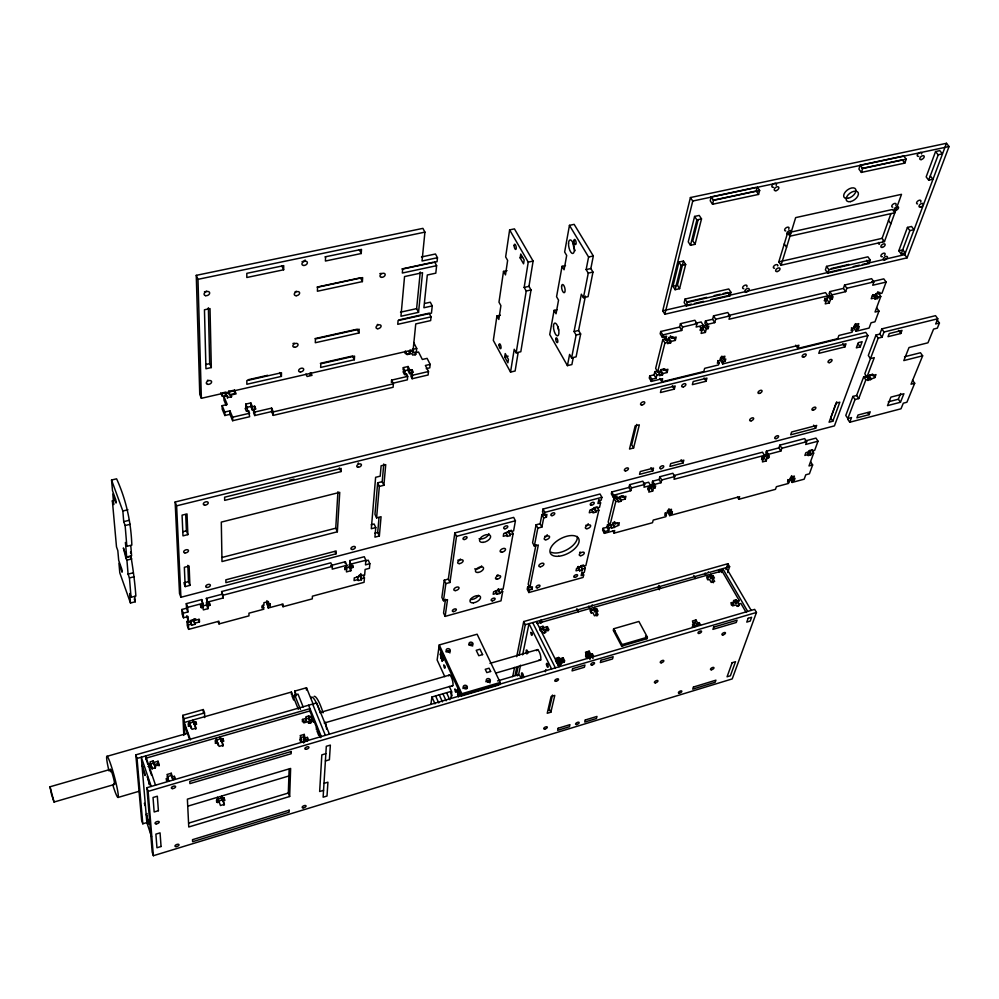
<?xml version="1.0" encoding="UTF-8"?>
<svg xmlns="http://www.w3.org/2000/svg" width="999" height="999" viewBox="0 0 999 999"><rect width="100%" height="100%" fill="white"/><g stroke="black" fill="none" stroke-linecap="round" stroke-linejoin="round"><path stroke-width="1.5" d="M247.365 411.401L247.365 407.904L245.729 404.108L250.811 402.934L252.447 406.718L252.435 410.214L254.633 409.702L254.645 406.218L252.447 406.718M248.564 413.024L248.564 410.689L246.353 411.213L245.155 408.416L247.365 407.904M248.564 410.689L249.65 416.72L232.655 420.704L229.97 414.323L229.932 410.839L224.812 412.025L224.862 415.522L229.97 414.323M252.435 410.214L250.799 406.431L250.811 402.934M254.645 406.218L255.844 409.003L253.646 409.515L253.634 412.999L254.733 415.534L271.591 411.588L271.641 408.104L254.745 412.05L254.733 415.534M262.887 604.994L263.836 609.203L248.963 613.186L248.951 615.871L219.018 623.913L218.082 621.478M268.294 608.004L266.858 602.609L268.294 608.004L283.079 604.045L283.004 606.718L312.287 598.863L312.412 596.178L364.061 582.317L364.435 577.822L363.386 575.486M268.319 606.206L270.242 605.694L270.279 603.721L268.344 604.233L268.394 601.523L263.923 602.722L263.886 605.431L261.95 605.943L261.925 607.916L263.861 607.404M409.94 370.142L412.025 369.667L411.675 373.139L409.602 373.614L409.94 370.142L408.116 366.508L403.321 367.62L405.132 371.266L403.047 371.74L404.383 374.425L406.481 373.938L407.692 376.373L391.596 380.119L393.406 383.803L393.094 387.275L273.251 415.384L273.314 411.9L271.641 408.104M281.406 376.386L281.481 372.739L246.84 380.619L246.84 384.265L281.406 376.386L279.695 372.565M283.641 269.78L283.728 265.634L246.815 273.339L246.815 277.497L283.641 269.78L281.805 265.884M291.346 694.293L291.421 692.045L193.107 719.979L194.018 724.487L195.792 723.975L195.704 721.74L193.931 722.252L194.018 724.487M289.66 796.49L290.634 768.443L187.387 799.163L188.761 826.997L289.66 796.49L288.324 793.044L289.123 769.392M313.474 704.869L306.506 687.762L294.705 691.121L295.779 696.228M310.19 375.187L310.277 372.852M301.561 739.085L301.461 741.32L300.075 737.836L304.146 736.65L304.245 734.402L300.162 735.589L301.561 739.085L299.787 739.597L300.799 742.157L302.572 741.645M306.531 718.269L302.472 719.442L302.385 721.703L306.418 720.529L305.931 716.783L308.891 715.921L309.278 723.189M325.587 256.905L325.412 261.026L361.226 253.521L361.501 249.4L325.012 256.868M306.406 690.009L306.506 687.762M305.632 737.886L307.405 737.374L307.292 739.61L305.532 740.134L304.245 734.402M221.104 741.37L221.054 739.11L222.852 738.598L222.902 740.846L221.104 741.37L220.192 736.775L309.865 710.926L312.188 716.633L312.063 718.893L309.378 719.667L308.891 715.921M309.84 711.55L309.977 708.641L137.025 758.441L142.795 823.8L147.265 822.452M310.764 723.101L310.876 720.841L313.574 720.067L320.691 737.624M313.461 722.327L313.574 720.067M316.346 729.47L316.471 727.222M318.818 732.991L318.681 735.239L316.933 730.918M202.335 604.682L203.359 609.889L207.954 608.666L207.879 605.918L209.865 605.394L209.815 603.371L207.817 603.896L207.767 602.047L223.102 598.001L221.616 591.545L330.819 562.812L332.38 566.371L332.217 569.155L346.89 565.272L345.329 561.725L330.669 565.596M337.35 531.793L339.747 492.357L221.303 522.102L221.99 561.55L337.35 531.793L335.751 528.196L337.924 491.758M336.001 553.821L336.176 550.986L225.861 579.82L225.899 582.654L336.001 553.821L334.952 551.436M341.021 471.578L341.208 468.419L224.613 497.202L224.663 500.374L341.021 471.578L339.348 467.919M354.333 359.752L354.57 356.106L320.816 363.786L320.654 367.432L354.333 359.752L352.535 356.006L320.354 363.324M358.953 332.979L359.203 329.233L315.459 338.973L315.309 342.732L358.953 332.979L357.118 329.22L315.022 338.599M362.387 281.593L362.649 277.61L317.57 287.237L317.407 291.233L362.387 281.593L360.477 277.797L317.07 287.075M345.204 563.573L345.329 561.725M345.592 566.783L346.628 569.143L346.441 571.903L350.811 570.741L351.011 567.994L349.438 564.447L365.871 560.264L364.285 556.73L349.712 560.576L351.149 565.958L353.047 565.459L352.897 567.482L351.011 567.994M346.89 565.272L346.765 567.12L344.867 567.632L344.73 569.655L346.628 569.143M350.811 570.741L349.25 567.207L349.438 564.447M351.149 565.958L349.712 560.576M357.342 577.097L358.291 580.606L361.463 579.77L359.99 575.074L361.463 579.77M365.359 560.963L368.256 560.202L369.842 563.723L369.443 568.294L365.11 569.455L364.647 575.112L358.691 575.549L358.604 576.723L354.27 577.884L354.058 580.594L358.391 579.445M365.871 560.264L365.484 564.872L369.842 563.723M383.766 463.961L382.205 481.68L377.647 482.829L374.962 514.298L376.598 517.857L381.069 516.708L379.345 536.001L374.925 537.15L375.761 527.572L374.126 524.013L371.166 524.775M376.598 517.857L379.333 486.426L377.647 482.829M379.345 536.001L377.709 532.455L379.021 517.607M391.383 382.442L391.596 380.119M379.333 486.426L383.891 485.277L385.739 464.622L381.118 465.771L380.219 476.161L375.624 477.31L371.316 528.721L375.761 527.572M403.097 369.942L403.321 367.62M405.082 353.384L405.307 351.049L407.117 354.633L411.875 353.546L412.674 355.095L416.158 354.295L415.372 352.747L418.544 352.023L422.34 359.465L427.097 358.366L430.169 364.373L429.782 367.844L426.211 368.668M404.807 374.737L405.132 371.266M406.243 376.248L406.481 373.938M409.602 373.614L407.779 369.992L408.116 366.508M406.156 354.27L409.727 353.446L410.065 349.962M407.692 376.373L407.355 379.845L392.744 383.254M413.698 342.52L416.72 348.451L416.358 351.923L413.199 352.647L412.649 348.788M418.544 312.337L422.54 272.69L404.545 276.561L400.949 316.246L418.544 312.337L416.62 308.629L420.267 272.003M398.888 319.917L429.12 313.174L431.056 316.87L430.644 320.592L415.746 323.926L413.149 349.862L201.373 398.301L199.763 394.405L196.266 275.349L422.902 228.371L424.925 232.13L422.04 261.001L437.475 257.717L435.477 253.996L421.453 256.968M413.199 352.647L413.549 349.163L416.72 348.451M412.025 369.667L413.361 372.327L411.288 372.814L410.939 376.286L412.15 378.721L428.109 374.987L428.484 371.516L425.399 365.472L430.169 364.373M412.15 378.721L412.512 375.249L411.288 372.814M415.134 355.07L415.372 352.747M424.75 303.446L430.307 302.222L432.242 305.906L431.456 313.124L398.089 320.567L397.752 324.313L431.056 316.87M434.615 261.95L436.613 265.672L435.801 273.164L427.31 275L423.901 307.754L432.242 305.906M437.475 257.717L437.05 261.701L402.684 269.043L402.335 273.027L436.613 265.672M511.063 530.506L510.864 531.605L513.611 530.881L515.422 520.779L513.686 517.395L454.832 532.904L448.339 579.095L444.243 580.207L441.87 597.377L443.469 600.749L447.515 599.637L445.142 616.383L500.998 600.836L502.647 591.67L501.56 589.46M110.427 769.355L49.987 786.787L51.586 794.555L54.058 802.035L114.498 784.427M443.469 600.749L445.854 583.603L444.243 580.207M445.492 599.313L443.568 613.024L445.142 616.383M430.894 704.395L431.93 697.002L450.224 691.658L452.147 695.841M499.775 684.74L500.199 682.467L477.122 634.215L439.26 644.942L437.137 659.989L444.805 676.66M445.854 583.603L449.962 582.492L456.518 536.351L454.832 532.904M442.932 655.881L443.356 658.816L443.106 660.489L442.457 659.09L442.132 661.375L440.322 654.445L440.559 652.759L441.208 654.17L441.421 652.634M500.374 315.222L496.928 315.996L493.331 340.422L510.539 372.09L515.122 371.004L518.106 352.747M507.042 270.642L503.508 271.403L498.976 302.185L500.899 305.657L498.838 319.468L496.928 315.996M510.539 372.09L514.223 349.263L516.171 352.822L520.816 351.735L531.018 289.947L528.971 286.351L533.104 261.089L514.448 228.883L509.627 229.895L505.644 256.918L507.629 260.414L505.482 274.9L503.508 271.403M448.813 651.997L449.038 650.474L446.503 651.186M450.874 698.039L451.823 691.957L449.275 686.388M504.695 356.968L505.232 353.559L508.429 359.428L507.879 362.824L504.695 356.968L508.129 356.168M520.142 257.867L520.741 254.033L524.163 259.99L523.563 263.823L520.142 257.867L522.552 257.342M458.529 696.952L457.205 691.033L457.467 689.385L458.129 690.821L458.379 689.31M54.058 802.035L49.987 786.787M516.171 352.822L526.211 291.021L524.163 287.425L528.234 262.138L509.627 229.895M459.915 692.644L460.339 695.591M484.515 689.21L461.463 695.978L461.825 693.718L439.26 644.942M471.503 645.541L471.753 644.005L469.23 644.717M465.821 688.573L466.071 687.062L463.511 687.811M499.825 593.481L498.376 589.085L499.825 593.481L496.928 594.293L496.028 590.983M506.206 532.979L507.142 536.413L510.152 535.614L508.641 531.056L510.152 535.614M511.95 531.456L513.099 533.703L503.121 589.06L497.752 589.585L497.564 590.684L493.606 591.77L493.169 594.293L497.115 593.194M557.08 309.69L554.095 310.377L549.737 334.515L567.42 365.634L571.878 364.573L573.264 357.567M565.496 265.572L562.062 266.321L556.568 296.715L558.541 300.137L556.056 313.773L554.095 310.377M585.402 296.116L578.608 330.482L580.644 333.978L576.098 356.843L571.603 357.904L576.098 335.04L574.063 331.531L581.343 294.181L583.428 297.702L588.074 296.653L592.969 272.078L590.846 268.544L593.319 255.981L574.15 224.363L569.455 225.349L564.647 252.023L566.683 255.457L564.085 269.755L562.062 266.321M488.736 681.867L489.011 680.356L486.476 681.106M534.315 546.066L537.824 528.134L541.883 527.06L543.706 517.919L546.416 517.207L544.655 513.861L541.933 514.572L540.134 523.713L536.088 524.787L532.592 542.732L534.315 546.066L538.324 544.979L529.857 587.537L532.455 586.825L531.955 589.323L529.358 590.034L528.871 592.532L583.079 577.447L583.666 574.962L581.955 571.728M567.42 365.634L569.605 354.42L571.603 357.904M583.428 297.702L588.261 273.127L586.138 269.58L588.586 257.018L569.455 225.349M530.294 586.038L527.697 586.763L527.21 589.26L528.871 592.532M536.001 544.705L528.196 584.253L529.857 587.537M598.763 499.537L600.586 502.847L597.914 503.546L598.563 500.786L601.223 500.087L601.873 497.315L600.049 494.006L543.031 509.04L542.482 511.813L544.255 515.159L546.965 514.448L546.416 517.207M544.255 515.159L544.805 512.387L543.031 509.04M512.737 676.598L514.56 667.419M516.695 656.718L523.701 621.553L727.871 563.723L729.62 566.695L727.659 572.564M515.159 675.112L516.683 667.469M519.143 655.257L525.274 624.712L523.701 621.553M518.131 666.42L516.683 673.651L517.682 675.711M518.481 675.299L520.529 665.197M522.627 654.869L528.983 623.663L551.61 668.955M542.494 628.596L542.994 626.298L540.297 627.06L540.496 630.731L539.81 629.37L542.494 628.596L543.194 629.969L546.865 628.908L547.365 626.61L543.681 627.659L543.194 629.969M544.78 633.116L545.279 630.819L548.963 629.77L547.365 626.61M545.329 671.79L545.829 669.542M556.168 661.925L556.693 659.652L555.993 658.254L558.716 657.467L559.415 658.865L558.891 661.138L562.599 660.052L563.124 657.779L559.415 658.865M579.607 570.841L578.146 566.508L579.607 570.841L582.417 570.067L580.956 565.734L583.516 565.034L585.227 568.269L584.253 572.452L581.705 573.164L581.118 575.661L583.666 574.962M558.716 657.467L558.191 659.74L555.469 660.526M592.07 509.527L593.006 512.912L595.916 512.125L596.191 510.951L594.393 507.654L597.04 506.955L598.851 510.239L585.839 565.659L580.706 566.133L580.444 567.232L576.598 568.294L576.023 570.816L579.857 569.755M582.417 570.067L580.956 565.734M595.916 512.125L594.118 508.841L594.393 507.654M548.988 710.227L552.509 695.079M560.514 664.372L561.051 662.1L564.76 661.013L563.124 657.779M550.861 712.2L554.795 695.404L551.111 696.503L547.227 713.286L550.861 712.2L549.275 708.99M600.586 502.847L599.512 507.417L594.18 507.804L593.906 508.991L589.922 510.052L589.285 512.787L593.281 511.725M610.139 523.926L607.542 524.625L606.905 527.272L603.009 528.321L602.584 530.082L604.37 533.341L614.722 530.531L614.073 533.154L652.497 522.727L653.209 520.104L665.921 516.658L666.408 514.897L665.184 512.762M643.406 483.616L648.651 482.242L650.524 485.489L643.955 487.225L644.68 484.453L642.819 481.193L629.645 484.665L628.945 487.437L611.75 491.97L611.301 493.818L613.136 497.102L617.12 496.053L616.445 498.813L614.61 495.529M604.37 533.341L604.795 531.58L603.009 528.321M613.136 497.102L613.586 495.254L611.75 491.97M622.102 496.116L619.48 496.815L621.303 500.087L621.016 501.273L618.119 502.047L618.406 500.861L616.583 497.577L613.935 498.276L608.191 521.977L609.977 525.224L612.587 524.525L612.862 523.376L615.721 522.602L615.434 523.751L619.33 522.702L618.668 525.362L611.65 528.334L610.739 525.012M604.795 531.58L608.691 530.531L609.328 527.884L607.542 524.625M609.977 525.224L615.771 501.56L613.935 498.276M662.712 310.814L690.421 197.552L946.478 143.294L949.05 146.528L907.104 257.829L664.847 314.248L662.712 310.814L691.458 304.146M636.663 424.413L631.68 444.68L633.591 448.002L629.507 449.051L635.177 425.899L639.323 424.85L633.591 448.002M619.08 498.114L619.38 496.915L622.29 496.141L621.99 497.34L625.948 496.291L625.262 499.038L621.303 500.087M615.571 522.465L612.986 523.164L612.712 524.313L614.497 527.559M621.016 501.273L619.18 498.002L619.48 496.815M591.083 612.699L591.645 610.401L590.559 608.329L537.112 623.526M662.837 373.551L667.095 372.515L665.047 369.143L660.801 370.179L662.837 373.551L662.487 374.95L659.365 375.711L659.715 374.313L657.679 370.929L654.845 371.628L654.033 374.85L649.775 375.886L649.25 378.022L651.273 381.406L662.612 378.633L661.8 381.83L703.783 371.528L704.67 368.331L718.543 364.935L719.155 362.799L717.769 360.589M695.416 323.326L701.161 321.965L703.296 325.337L696.116 327.035L697.027 323.651L694.879 320.267L680.444 323.664L679.57 327.06L660.726 331.506L660.164 333.766L662.262 337.175L666.62 336.151L665.771 339.523L668.668 338.836L669.043 337.375L672.227 336.613L671.852 338.074L676.198 337.038L675.336 340.397L671.003 341.433L670.629 342.882L667.457 343.644L667.819 342.195L665.734 338.786L662.837 339.473L655.644 368.394L657.692 371.778L660.539 371.079L660.888 369.68L664.023 368.918L663.661 370.317L667.919 369.28L667.095 372.515M664.847 314.248L692.744 201.036L690.421 197.552M672.951 286.263L678.92 262.075L683.453 261.064L685.664 264.51L679.595 288.674L675.124 289.698L672.951 286.263L677.409 285.239L683.453 261.064M707.467 579.52L708.216 577.21L707.055 575.212L594.168 607.305L593.593 609.615L594.68 611.675L596.241 611.238L596.815 608.928L595.254 609.378L594.68 611.675M651.273 381.406L651.81 379.27L649.775 375.886M662.262 337.175L662.824 334.927L660.726 331.506M675.124 289.698L681.131 265.534L678.92 262.075M694.592 216.433L688.249 241.858L690.496 245.304L695.067 244.305L701.51 218.893L699.213 215.434L694.592 216.433L696.877 219.905L690.496 245.304M596.815 608.928L598.014 611.201L596.453 611.65L595.879 613.948L596.965 616.021M657.679 370.929L657.33 372.327L660.439 371.578L660.801 370.179M651.81 379.27L656.068 378.221L656.88 375.012L654.845 371.628M657.692 371.778L664.934 342.882L662.837 339.473M586.563 657.729L587.125 655.456L585.476 652.235L589.148 651.161L590.809 654.37L590.234 656.643L591.82 656.181L592.395 653.908L590.809 654.37M590.234 656.643L588.573 653.433L589.148 651.161M698.076 219.917L692.806 240.846L695.067 244.305M670.629 342.882L668.543 339.485L668.905 338.037L673.226 337.013L675.336 340.397M613.586 495.254L630.794 490.709L631.493 487.937L629.645 484.665M685.064 299.051L684.165 302.56L686.325 305.969L729.969 295.829L730.956 292.345L728.746 288.973L685.064 299.051L687.225 302.472L686.325 305.969M755.793 187.4L711.226 196.878L710.227 200.799L712.549 204.258L758.553 194.418L759.665 190.497L757.279 187.088L756.181 190.996L758.553 194.418M712.549 204.258L713.561 200.337L711.226 196.878M662.824 334.927L681.693 330.457L682.567 327.06L680.444 323.664M652.784 470.891L653.533 468.069L640.247 471.54L639.522 474.363L652.784 470.891L650.898 467.632M674.35 389.111L675.187 385.976L661.251 389.41L660.439 392.545L674.35 389.111L672.339 385.776M648.251 487.187L649.5 489.36L648.763 492.107L652.684 491.071L653.408 488.324L651.548 485.077L653.246 484.627L655.107 487.874L653.408 488.324M650.524 485.489L650.037 487.337L648.326 487.787L647.802 489.81L649.5 489.36M652.684 491.071L650.824 487.824L651.548 485.077M673.613 475.661L762.499 452.21L764.472 455.357L674 479.283L674.775 476.511L672.876 473.276L659.852 476.71L659.103 479.483L652.572 481.206L652.085 483.054L653.958 486.301L655.656 485.851L655.107 487.874M613.648 628.771L613.249 630.294L621.628 646.141L646.965 638.711L647.402 637.187L638.898 621.465L613.648 628.771L622.052 644.617L621.628 646.141M653.958 486.301L654.445 484.453L652.572 481.206M699.887 326.698L702.022 330.07L701.111 333.429L705.394 332.405L706.305 329.046L704.17 325.674L706.031 325.237L708.166 328.609L706.305 329.046M703.296 325.337L702.684 327.597L700.823 328.034L700.162 330.507L702.022 330.07M654.445 484.453L660.976 482.729L661.738 479.957L659.852 476.71M705.394 332.405L703.259 329.046L704.17 325.674M728.346 315.547L825.549 292.62L827.809 295.866L728.995 319.255L729.969 315.871L727.796 312.525L713.536 315.871L712.599 319.268L705.456 320.954L704.844 323.201L706.98 326.573L708.84 326.136L708.166 328.609M706.98 326.573L707.604 324.325L705.456 320.954M707.604 324.325L714.747 322.627L715.696 319.243L713.536 315.871M669.717 515.621L670.217 513.873L671.852 513.424L670.017 510.227L668.368 510.676L667.881 512.437L669.717 515.621L739.66 496.665L738.81 499.288L775.474 489.335L776.385 486.713L788.511 483.429L789.123 481.668L787.836 479.62M683.041 462.974L683.84 460.152L670.704 463.586L669.929 466.408L683.041 462.974L681.118 459.74M706.081 381.256L706.967 378.122L693.194 381.518L692.332 384.665L706.081 381.256L704.033 377.959M671.852 513.424L672.414 511.488L670.766 511.925L671.515 509.278L667.694 510.314L666.957 512.962L665.297 513.411L664.76 515.347L666.408 514.897M761.875 457.13L763.186 459.228L762.424 461.925L766.171 460.939L767.082 458.191L765.122 455.044L766.745 454.62M723.014 358.029L721.216 358.466L720.604 360.602L722.702 363.923L798.938 345.242L797.889 348.426L837.761 338.636L838.885 335.464L852.06 332.242L852.821 330.12L851.348 327.984M722.702 363.923L723.313 361.788L721.216 358.466M658.915 585.389L658.241 587.699L659.365 589.722M723.313 361.788L725.112 361.351L725.798 358.991L723.988 359.428L724.924 356.206L720.754 357.23L719.829 360.452L718.031 360.889L717.357 363.236L719.155 362.799M824.712 298.401L826.223 300.574L825.236 303.871L829.32 302.897L830.469 299.563L828.208 296.316L829.969 295.891L832.229 299.138L830.469 299.563M781.081 265.222L795.654 217.62L901.51 194.33L884.465 241.583L781.081 265.222L778.795 261.888L787.637 232.842L789.959 236.189L894.867 212.75L892.432 209.503L789.148 232.505M693.294 626.423L694.03 624.138L692.419 620.991L695.953 619.954L697.702 623.064L696.965 625.349L698.488 624.899L699.238 622.627L697.702 623.064M731.193 604.795L733.503 604.12L734.302 601.835L733.528 600.511L736.063 599.775L735.276 602.06L736.038 603.384L738.348 602.709L739.148 600.424L721.99 570.966L710.514 574.225L709.765 576.535L710.913 578.533L712.412 578.109L713.161 575.799L711.663 576.223L710.913 578.533M696.965 625.349L695.217 622.24L695.953 619.954M713.161 575.799L714.435 577.996L712.936 578.421L712.187 580.731L713.336 582.742M718.83 572.302L719.742 569.53L720.903 571.515M721.478 572.514L722.752 568.656L747.702 611.425M826.548 266.383L825.386 269.855L827.684 273.139L869.043 263.524L870.279 260.065L867.931 256.83L826.548 266.383L828.845 269.668L827.684 273.139M860.189 165.197L858.903 169.081L861.375 172.402L904.832 163.099L906.205 159.228L903.683 155.956L860.189 165.197L862.674 168.519L861.375 172.402M725.923 569.605L727.871 563.723M764.472 455.357L761.563 459.652L763.186 459.228M766.171 460.939L764.198 457.792L765.122 455.044M805.057 440.996L815.996 438.111L818.006 441.208L805.694 444.468L806.68 441.695L804.67 438.586L779.832 445.129L778.895 447.889L766.408 451.186L765.796 453.022L768.706 457.754L767.082 458.191M766.408 451.186L768.381 454.333L767.756 456.168L769.392 455.744L768.706 457.754M827.809 295.866L827.047 298.114L825.274 298.539L824.437 300.986L826.223 300.574M829.32 302.897L827.072 299.65L828.208 296.316M871.89 281.681L883.79 278.871L886.113 282.068L872.701 285.252L873.925 281.88L871.615 278.671L844.567 285.04L843.406 288.399L829.794 291.621L829.045 293.856L831.305 297.103L833.079 296.678L832.229 299.138M831.305 297.103L832.067 294.867L829.794 291.621M768.381 454.333L780.881 451.024L781.83 448.264L779.832 445.129M736.038 603.384L736.837 601.098L736.063 599.775M832.067 294.867L845.678 291.646L846.852 288.274L844.567 285.04M737.811 606.443L738.611 604.158L740.921 603.483L746.141 612.424M792.382 477.185L790.808 477.609L790.197 479.37L792.132 482.442L804.183 479.183L805.781 474.787L809.402 473.813L812.637 464.947L810.664 461.875M792.132 482.442L792.756 480.694L790.808 477.609M792.756 480.694L794.33 480.269L795.017 478.334L793.443 478.758L794.392 476.111L790.758 477.097L789.809 479.732L788.236 480.169L787.549 482.092L789.123 481.668M884.465 241.583L882.092 238.349L890.946 213.624M815.646 428.259L816.67 425.449L791.645 431.98L790.671 434.802L815.646 428.259L813.611 425.149M844.904 346.915L846.028 343.793L819.854 350.249L818.78 353.371L844.904 346.915L842.731 343.743M818.006 441.208L814.684 450.349L812.237 450.999L812.662 449.825L809.252 450.636L808.828 451.81L810.813 454.907L808.129 455.619L808.553 454.445L807.229 452.385M856.006 331.268L856.767 329.146L858.478 328.733L856.255 325.549L854.545 325.961L853.783 328.084L856.006 331.268L869.093 328.072L871.053 322.764L874.974 321.803L878.97 311.089L876.71 307.904M809.964 450.537L809.54 451.723L805.868 452.697L804.882 455.419L808.553 454.445M810.813 454.907L811.25 453.721L809.252 450.636M858.478 328.733L859.327 326.398L857.617 326.81L858.778 323.614L854.819 324.575L853.67 327.772L851.96 328.196L851.111 330.532L852.821 330.12M811.688 449.987L813.686 453.071L809.015 465.921L812.637 464.947M756.455 612.462L732.217 678.908L153.371 855.706L152.198 852.159L146.903 787.712L754.657 609.378L756.455 612.462L148.139 791.37L153.371 855.706M875.311 295.342L872.402 296.041L872.914 294.618L875.199 297.814L874.674 299.238L877.597 298.539L875.311 295.342L875.836 293.918L878.496 293.281L880.781 296.478L875.024 312.038L878.97 311.089M836.737 401.798L830.743 418.119L832.804 421.228L829.083 422.202L836.076 403.159L839.822 402.185L832.804 421.228M877.597 298.539L878.121 297.115L875.836 293.918M886.113 282.068L882.005 293.169L879.345 293.806L879.869 292.37L876.935 293.069L876.41 294.505L872.414 295.467L871.203 298.763L875.199 297.814M860.226 346.878L862.137 341.708L858.253 342.669L856.355 347.839L860.226 346.878L858.041 343.731M898.8 250.761L907.454 227.41L911.55 226.473L913.96 229.695L909.864 230.619L901.16 253.971L898.8 250.761L902.846 249.825L905.219 253.022L901.16 253.971M935.564 151.548L938.123 154.795L942.382 153.883L939.809 150.637L935.564 151.548L926.16 176.91L928.67 180.157L932.879 179.233L930.356 175.999M867.931 335.552L834.427 425.886L180.919 597.277L179.52 593.556L175.137 501.998L865.733 332.392L867.931 335.552L176.611 505.831L180.919 597.277M928.67 180.157L938.236 154.87M862.387 264.46L904.732 254.633L946.478 143.294M865.733 377.385L866.208 376.111L863.71 376.748L856.63 395.479L852.921 396.428L845.778 415.447L847.839 418.531L851.523 417.57L849.749 422.24L847.689 419.168M875.986 335.027L868.293 355.507L870.466 358.629L864.822 373.788L868.356 379.22L867.869 380.494L874.849 377.56L875.986 374.6L872.227 375.562L872.726 374.275L869.967 374.975L869.48 376.261L866.97 376.898L874.275 357.667L870.466 358.629L878.196 338.162L882.042 337.212L884.015 332.018L937.799 318.768L935.526 315.672L881.792 328.883L879.832 334.078L875.986 335.027L878.196 338.162M847.839 418.531L855.019 399.538L852.921 396.428M855.019 399.538L858.74 398.576L865.846 379.857L868.356 379.22M869.13 414.647L870.229 411.825L858.016 415.022L856.93 417.832L869.13 414.647L867.744 412.599M900.786 333.504L901.997 330.407L889.235 333.554L888.049 336.663L900.786 333.504L898.563 330.394M888.273 401.835L898.338 399.213L900.636 393.531M900.449 402.26L903.908 393.743L890.908 397.115L887.512 405.631L900.449 402.26L898.338 399.213M904.532 356.768L920.454 352.747L922.651 355.819L911.051 384.203L914.697 383.266L912.549 380.219M937.799 318.768L935.676 323.951L939.435 323.014L937.174 319.93M914.697 383.266L906.905 402.247L903.296 403.184L900.998 408.791L849.749 422.24M939.435 323.014L937.324 328.159L933.578 329.096L927.971 342.794L909.015 347.54L903.82 360.577L922.651 355.819M293.481 697.602L294.705 695.067L298.002 694.13L303.172 706.93M788.735 229.221L789.06 227.71A2.572 1.474 -35.5 0 0 785.489 228.309A2.572 1.474 -35.5 0 0 785.776 230.969M189.011 823.001L288.324 793.044M323.988 783.378L327.922 782.192L327.01 796.016L323.127 797.202L326.311 746.29L330.357 745.104L329.395 759.777L325.399 760.963M323.551 790.334L319.655 791.508L321.828 754.869L325.849 753.671M224.051 805.231L223.189 800.898L224.9 800.386L224.001 797.876L222.278 798.388L222.315 800.449L224.038 799.924L224.001 797.876M187.899 806.131L217.482 797.302L218.356 801.635L216.633 802.147L216.583 800.099L218.306 799.575M222.315 800.449L221.453 796.116L289.123 775.911M217.332 801.473L223.301 799.687M457.205 691.033L459.765 690.284M487.762 682.105L490.284 681.368M171.266 773.251L171.403 775.486L167.145 776.735L168.394 780.344L166.546 780.893L166.396 778.658L168.257 778.121L166.995 774.5L171.266 773.251L172.665 779.095L174.513 778.558L174.375 776.323L172.527 776.86M586.126 654.158L588.573 653.433M692.869 622.926L695.217 622.24M457.867 692.482L460.427 691.733M497.577 680.906L517.969 674.937M622.052 644.617L647.402 637.187M587.125 655.456L585.539 655.918L586.75 658.279L588.349 657.817M694.03 624.138L692.494 624.587L693.781 626.873L695.316 626.423M457.505 694.73L460.064 693.98M461.825 693.718L500.199 682.467M692.22 626.523L697.926 624.837M169.168 780.781L167.32 781.318L166.396 778.658M173.451 779.52L175.3 778.983L174.375 776.323M306.656 740.446L308.429 739.922L307.405 737.374M592.02 656.73L593.618 656.268L592.395 653.908M698.988 625.349L700.524 624.899L699.238 622.627M307.667 740.846L304.395 741.807L303.908 737.362M485.789 688.835L498.501 685.102M118.007 797.464L138.824 791.358M734.302 601.835L730.831 602.847L732.604 605.906L736.076 604.894L736.837 606.218L739.385 605.481L738.611 604.158M736.837 601.098L739.148 600.424M324.188 723.051L452.697 685.626M496.028 673.014L540.846 659.964M145.767 758.229L216.021 737.974L216.883 740.321L215.085 740.833L216.034 743.418L217.832 742.894L219.131 746.415L223.301 745.217L222.003 741.695L223.801 741.171L222.852 738.598M319.655 712.612L449.662 675.024M489.997 663.361L537.824 649.537M153.784 762.474L158.042 761.238L158.204 763.486L153.946 764.722L153.247 760.926L150.125 761.825L150.824 765.621L147.977 766.445M215.135 743.094L216.945 742.569L216.883 740.321M150.649 763.386L147.802 764.21L146.179 759.427M309.49 717.407L312.188 716.633M153.247 760.926L153.421 763.174L150.3 764.073L150.824 765.621M305.819 719.043L308.778 718.181M613.798 631.343L615.122 630.968M149.026 767.806L151.873 766.97L152.41 768.531L155.544 767.619L155.007 766.071L159.278 764.822L158.042 761.238M142.795 823.8L141.633 820.316L135.814 754.857L316.646 702.909L329.42 734.153M440.971 655.844L443.506 655.132M440.634 658.129L443.169 657.417M106.918 756.355L187.899 733.191M184.815 734.178L184.066 718.756L204.52 712.949L203.284 709.552L182.842 715.334L183.841 735.426M525.274 624.712L729.62 566.695M190.497 739.897L184.253 722.489L189.023 721.141L189.835 723.413L188.062 723.913L188.973 726.423L190.747 725.911L191.983 729.332L196.066 728.171L194.83 724.75L196.603 724.25L195.704 721.74M591.645 610.401L590.084 610.839L591.283 613.124L592.844 612.674L594.48 615.796L598.089 614.76L596.453 611.65M708.216 577.21L706.718 577.634L707.979 579.845L709.477 579.408L711.213 582.417L714.672 581.43L712.936 578.421M188.174 726.148L189.935 725.649L189.835 723.413M440.322 654.445L442.857 653.721M495.292 590.971L498.189 590.172M582.679 568.98L585.227 568.269M500.012 592.395L502.647 591.67M577.897 567.607L580.706 566.833M609.328 527.884L611.925 527.185M219.018 623.913L218.956 621.228L188.649 629.358L188.449 624.875L191.508 624.063L190.135 620.379M195.767 618.881L193.481 619.48L193.531 620.654L190.185 621.553L191.558 625.224L194.917 624.338L194.867 623.164L199.438 621.94L199.35 619.23L194.768 620.454L194.718 619.28L191.358 620.179L191.396 621.353L188.336 622.165L186.838 615.659M361.551 578.596L364.435 577.822M615.771 501.56L618.406 500.861M511.376 530.332L503.721 533.591L503.246 536.326L507.355 535.227M203.272 607.142L201.274 607.667L201.211 605.644L203.209 605.119L201.748 599.575L186.313 603.646L186.513 608.254L181.893 609.477L182.105 614.048L183.479 617.757L188.099 616.52L188.336 622.165M591.208 509.615L594.118 508.841M505.432 533.029L508.429 532.23M596.191 510.951L598.851 510.239M811.25 453.721L813.686 453.071M510.364 534.428L513.099 533.703M356.743 577.097L359.902 576.248M207.817 603.896L206.356 598.364L221.666 594.33M223.102 598.001L223.052 595.217L332.38 566.371M631.493 487.937L644.68 484.453M661.738 479.957L674.775 476.511M781.83 448.264L806.68 441.695M544.805 512.387L601.873 497.315M183.479 617.757L183.267 613.186L187.899 611.95L187.712 607.355L203.147 603.271M456.518 536.351L515.422 520.779M201.96 606.206L206.543 604.994L206.468 602.235L207.879 605.918M344.88 568.356L349.25 567.207M648.214 488.511L650.824 487.824M761.713 458.454L764.198 457.792M616.283 498.763L619.18 498.002M134.828 596.341L135.265 601.76L130.482 603.009L129.695 593.506L131.044 597.302L135.864 596.053C134.927 582.654 133.142 569.455 130.931 556.331L126.011 557.579L126.111 558.878L123.376 547.952L126.661 557.017L131.593 555.769L130.794 545.591M185.19 586.6L189.91 585.377L189.123 566.083L184.353 567.32L185.19 586.6L184.253 584.115M183.779 582.867L188.486 581.643L187.824 565.309M374.775 533.229L377.709 532.455M131.044 597.302L129.445 577.934L134.328 576.685M222.028 557.454L335.751 528.196M129.445 577.934L128.084 574.125L132.967 572.877M128.084 574.125L126.923 560.127L131.843 558.878M872.701 374.463L868.968 375.412L871.103 378.509M187.862 534.627L182.979 535.864L182.068 515.159L187.025 513.936L187.862 534.627L186.401 530.844L185.727 514.56M182.742 531.755L186.401 530.844M126.661 557.017L125.449 542.482L126.848 546.328L131.843 545.079C130.969 522.077 126.211 499.912 116.596 478.821L111.551 480.019L112.512 490.746L115.809 499.862L116.096 503.046L112.8 494.03L113.736 504.557L112.375 500.799L114.848 500.199M289.548 480.207L294.068 479.095M126.848 546.328L125.137 525.536L123.726 521.653L128.784 520.404M125.137 525.536L130.195 524.275M123.726 521.653L122.84 511.013L127.934 509.765M656.88 375.012L659.715 374.313M878.121 297.115L880.781 296.478M700.411 329.72L703.259 329.046M824.35 300.299L827.072 299.65M665.371 340.247L668.543 339.485M664.934 342.882L667.819 342.195M682.567 327.06L697.027 323.651M715.696 319.243L729.969 315.871M846.852 288.274L873.925 281.88M273.314 411.9L393.406 383.803M245.742 407.604L250.799 406.431M404.183 370.829L407.779 369.992M694.48 303.434L703.558 301.336M711.113 299.575L841.208 269.38M853.308 266.571L859.352 265.16M574.063 331.531L578.608 330.482M576.098 335.04L580.644 333.978M232.655 420.704L232.63 417.207L249.65 413.236M412.512 375.249L428.484 371.516M224.862 415.522L222.203 409.178L222.153 405.669L227.26 404.495L223.951 396.653L227.335 395.866L228.034 397.502L231.756 396.653L231.069 395.017L236.139 393.856L234.528 390.097L229.47 391.258L229.508 394.767L234.565 393.606L234.528 390.097M687.175 301.86L706.718 297.327M714.235 295.592L720.254 294.205M723.264 293.506L727.771 292.457L729.969 295.829M831.293 268.494L849 264.398M687.225 302.472L730.956 292.345M828.845 269.668L870.279 260.065M223.489 392.619L225.749 392.108L225.786 395.616L222.415 396.391L220.829 392.644M228.783 390.796L228.821 393.144L225.1 393.993L225.786 395.616M412.425 351.111L408.941 351.898L409.727 353.446M248.177 379.732L267.682 375.287M778.795 261.888L882.092 238.349M205.644 364.548L209.665 363.648L208.379 307.742M211.313 367.557L205.944 368.756L204.458 309.777L210.015 308.591L211.313 367.557L209.665 363.648M681.131 265.534L685.664 264.51M400.512 312.188L416.62 308.629M524.163 287.425L528.971 286.351M588.261 273.127L592.969 272.078M526.211 291.021L531.018 289.947M586.138 269.58L590.846 268.544M588.586 257.018L593.319 255.981M696.877 219.905L701.51 218.893M528.234 262.138L533.104 261.089M692.744 201.036L949.05 146.528M713.186 200.175L754.695 191.321M861.887 168.444L902.309 159.828L904.832 163.099M713.561 200.337L759.665 190.497M862.674 168.519L906.205 159.228M401.873 268.956L433.129 262.275M196.266 275.349L197.977 279.333L424.925 232.13M313.124 721.315L312.25 717.419L312.762 720.604M907.454 227.41L909.864 230.619M888.486 220.504L890.896 223.751M904.732 254.633L907.104 257.829M866.707 260.289L869.043 263.524M877.809 291.683L879.345 293.806M881.792 328.883L884.015 332.018M879.832 334.078L882.042 337.212M843.406 288.399L845.678 291.646M855.394 323.626L857.617 326.81M854.545 325.961L856.767 329.146M784.265 243.918L786.575 247.265M873.426 375.487L874.849 377.56M868.481 376.685L870.616 379.795M863.71 376.748L865.846 379.857M856.63 395.479L858.74 398.576M795.728 345.192L797.889 348.426M712.599 319.268L714.747 322.627M677.409 285.239L679.595 288.674M721.89 356.119L725.112 361.351M778.895 447.889L780.881 451.024M791.508 475.674L794.33 480.269M679.57 327.06L681.693 330.457M670.454 335.801L671.852 338.074M668.905 338.037L671.003 341.433M663.686 336.114L665.771 339.523M737.549 497.202L738.81 499.288M660.439 371.578L662.487 374.95M659.765 378.459L661.8 381.83M654.033 374.85L656.068 378.221M726.186 567.669L751.186 610.401M732.742 602.797L733.503 604.12M659.103 479.483L660.976 482.729M710.514 574.225L711.663 576.223M668.918 508.741L670.766 511.925M668.368 510.676L670.217 513.873M693.806 575.486L695.516 578.496M628.945 487.437L630.794 490.709M623.426 495.766L625.262 499.038M659.477 586.401L660.601 588.423M617.469 523.201L618.668 525.362M614.235 521.59L615.434 523.751M612.986 523.164L614.785 526.411M612.887 530.993L614.073 533.154M606.905 527.272L608.691 530.531M645.516 636.051L646.965 638.711M622.402 644.68L622.964 645.741M594.168 607.305L595.254 609.378M541.933 514.572L543.706 517.919M540.134 523.713L541.883 527.06M536.088 524.787L537.824 528.134M576.885 608.653L578.508 611.763M591.583 655.756L593.006 658.503M588.96 653.346L591.096 657.479M588.361 653.521L590.496 657.654M587.05 652.322L589.885 657.829M587.15 653.87L589.997 659.39M586.55 654.045L588.686 658.191M585.951 654.22L588.086 658.366M586.063 655.781L587.474 658.541M530.844 587.137L531.955 589.323M359.303 249.713L361.226 253.521M527.697 586.763L529.358 590.034M562.887 659.377L564.285 662.162M546.865 628.908L547.927 631.018M562.599 660.052L563.686 662.2M562.275 659.552L563.673 662.337M561.663 659.74L563.074 662.512M540.958 620.042L542.007 622.127M560.451 660.089L561.85 662.874M542.994 626.298L543.681 627.659M545.279 630.819L545.966 632.192L543.269 632.966L542.569 631.593M561.051 662.1L561.75 663.498L559.028 664.298L558.316 662.899M559.84 660.264L561.251 663.049M539.935 621.303L540.996 623.388M558.541 659.053L560.639 663.224M557.929 659.228L560.726 664.797M557.317 659.415L560.127 664.972M556.718 659.59L559.515 665.147M556.106 659.765L558.903 665.334M536.363 621.565L559.09 666.758M556.193 661.338L558.304 665.509M532.679 622.614L555.357 667.856M495.841 592.082L496.928 594.293M448.339 579.095L449.962 582.492M382.205 481.68L383.891 485.277M438.936 647.252L461.463 695.978M310.889 372.914L312.025 375.362L307.093 376.498L305.956 374.038M446.578 692.719L449.775 699.712M442.919 693.793L446.116 700.786M439.26 694.854L442.445 701.872M435.601 695.928L438.773 702.946M431.93 697.002L435.027 703.845M360.726 573.538L361.775 575.874M351.86 565.122L352.897 567.482M271.591 411.588L273.251 415.384M253.646 409.515L254.745 412.05M228.821 393.144L229.508 394.767M229.932 410.839L232.63 417.207M226.199 405.382L224.001 400.149L223.951 396.653M222.153 405.669L224.812 412.025M282.03 604.333L283.004 606.718M312.625 704.07L325.362 735.339M269.268 603.296L270.242 605.694M266.883 600.624L268.344 604.233M308.591 705.232L321.291 736.538M310.914 716.046L312.063 718.893M310.876 720.841L311.488 722.339L308.516 723.201L307.917 721.703L303.858 722.876L302.472 719.442M294.705 691.121L296.441 695.416M294.705 695.067L300.424 709.302M291.421 692.045L298.326 709.265M291.92 695.729L293.644 700.037M304.146 736.65L305.532 740.134M221.616 591.545L223.052 595.217M175.137 501.998L176.611 505.831M208.928 602.934L209.865 605.394M206.356 598.364L207.767 602.047M206.543 604.994L207.954 608.666M202.273 602.659L203.209 605.119M200.337 605.207L201.274 607.667M188.486 581.643L189.91 585.377M198.514 619.492L199.438 621.94M193.481 619.48L194.867 623.164M193.531 620.654L194.917 624.338M186.313 603.646L187.712 607.355M186.513 608.254L187.899 611.95M188.449 624.875L187.075 621.191L187.275 625.686L188.649 629.358M181.893 609.477L183.267 613.186M220.192 736.775L221.054 739.11M222.914 746.29L222.003 741.695M216.084 740.234L216.945 742.569M111.551 480.019L122.84 511.013M221.453 796.116L222.278 798.388M223.189 800.898L224.425 804.32L220.454 805.519L219.218 802.085L217.495 802.609L216.583 800.099M193.107 719.979L193.931 722.252M195.754 729.258L194.83 724.75M189.123 723.376L189.935 725.649M126.011 557.579L126.923 560.127M182.842 715.334L184.066 718.756M184.353 724.725L189.548 739.223M134.241 598.901L135.265 601.76M130.482 603.009L119.805 572.864L118.943 563.274L122.115 572.19L121.866 569.293L118.694 560.364L117.82 550.611L116.496 546.89L112.375 500.799M171.403 775.486L172.665 779.095M158.204 763.486L159.028 765.871M153.421 763.174L153.946 764.722M155.532 785.177L145.592 755.968L145.829 758.978M149.45 769.043L151.573 775.286M151.224 786.438L141.309 757.205L141.945 764.697L144.855 773.301L145.042 775.524L142.133 766.995L146.091 813.71L149.076 824.163L146.266 815.771L146.841 822.577L151.573 836.75M135.814 754.857L137.025 758.441M146.903 787.712L148.139 791.37M144.343 803.296L145.117 805.631M130.582 552.01L130.682 553.221M130.931 556.331L131.031 557.629M151.873 766.97L152.048 769.218M155.007 766.071L155.182 768.306M168.257 778.121L168.394 780.344M190.747 725.911L190.846 728.146M191.508 624.063L191.558 625.224M203.284 709.552L203.384 712.649M201.748 599.575L201.798 601.423M204.52 712.949L204.683 717.582M197.977 279.333L201.373 398.301M217.482 797.302L217.532 799.35M217.832 742.894L217.882 745.154M222.365 392.882L222.415 396.391M227.335 395.866L227.372 398.201M231.069 395.017L231.094 397.352M245.729 404.108L245.742 406.443M488.911 533.616A6.006 3.222 -26.5 0 1 484.952 537.887A6.006 3.222 -26.5 0 1 479.07 538.698M478.621 595.354A5.757 2.96 -25.9 0 1 470.529 599.537M481.643 565.896A4.408 2.31 -26.2 0 1 474.662 568.918M460.527 559.04A2.972 1.586 -25.9 0 1 459.915 559.477M459.215 559.827A2.972 1.586 -25.9 0 1 457.792 560.214M498.026 574.737A2.797 1.449 -26.5 0 1 496.803 575.474M547.29 534.79A2.935 1.536 -27.6 0 1 546.79 535.264M545.504 536.051A2.935 1.536 -27.6 0 1 544.805 536.301M588.299 523.776A2.91 1.511 -28.3 0 1 587.799 524.263M586.513 525.037A2.91 1.511 -28.3 0 1 585.826 525.274M580.307 552.085A2.76 1.411 -28 0 1 579.657 552.31M577.297 536.426A15.922 8.242 -27.8 0 1 568.219 549.025A15.922 8.242 -27.8 0 1 551.173 552.247M558.628 330.082A6.568 2.398 77.3 0 1 557.979 326.76M575.162 250.687A6.918 2.622 78.4 0 1 573.176 242.557M892.756 207.18A2.547 1.386 -37 0 1 892.082 205.27A2.547 1.386 -37 0 1 895.116 203.409A2.547 1.386 -37 0 1 895.791 205.319M882.729 241.109A2.485 1.336 -36.2 0 1 882.691 241.92M879.495 244.218A2.485 1.336 -36.2 0 1 878.808 242.395M777.759 265.484A2.51 1.411 -34.6 0 1 777.697 265.934M774.475 268.256A2.51 1.411 -34.6 0 1 774.175 265.734A2.51 1.411 -34.6 0 1 777.672 265.11M772.527 187.263A2.66 1.561 -36.2 0 1 772.339 184.94A2.66 1.561 -36.2 0 1 775.461 183.329A2.66 1.561 -36.2 0 1 776.186 185.377M773.588 187.288A2.66 1.561 -36.2 0 1 773.014 187.35M921.652 153.022A2.622 1.449 -38.2 0 1 921.59 153.933M918.755 156.319A2.622 1.449 -38.2 0 1 917.744 154.071A2.622 1.449 -38.2 0 1 921.465 152.697M917.557 203.933A2.535 1.374 -37.2 0 1 916.92 202.023A2.535 1.374 -37.2 0 1 919.942 200.175A2.535 1.374 -37.2 0 1 920.579 202.085M882.379 256.668A2.46 1.311 -35.9 0 1 881.106 255.107A2.46 1.311 -35.9 0 1 884.29 253.147A2.46 1.311 -35.9 0 1 884.452 255.394M743.756 288.699A2.485 1.411 -33.9 0 1 742.856 286.925A2.485 1.411 -33.9 0 1 745.841 285.077A2.485 1.411 -33.9 0 1 746.753 286.863M305.132 259.99A2.86 1.948 -25 0 1 304.108 260.964M303.446 261.301A2.86 1.948 -25 0 1 302.035 261.601M206.593 291.096A2.91 1.986 -21.6 0 1 204.47 291.745M208.067 380.169A2.76 1.786 -21.3 0 1 207.38 380.394M296.428 291.221A2.822 1.898 -24.4 0 1 295.08 291.783M381.181 273.314A2.772 1.836 -27.1 0 1 379.832 273.601M294.318 343.144A2.735 1.786 -23.9 0 1 292.969 343.444M377.834 324.363A2.697 1.736 -26.3 0 1 377.222 324.675M358.479 462.999A2.485 1.461 -24.6 0 1 357.904 463.286M592.145 604.857A1.998 0.974 -27.7 0 1 591.87 606.018M589.71 607.13A1.998 0.974 -27.7 0 1 588.786 606.068M705.893 574.125A1.961 0.924 -29.5 0 1 705.119 573.064M708.366 571.89A1.961 0.924 -29.5 0 1 708.453 572.115M590.372 609.989A1.998 0.974 -27.6 0 1 592.045 607.929A1.998 0.974 -27.6 0 1 593.806 608.666A1.998 0.974 -27.6 0 1 590.933 610.227M706.842 576.048A1.961 0.924 -29.5 0 1 709.215 574.637A1.961 0.924 -29.5 0 1 709.989 575.699A1.961 0.924 -29.5 0 1 707.604 577.122M517.395 675.561A9.341 2.797 73.7 0 1 521.565 678.333M448.776 675.824A5.794 1.548 74.1 0 1 452.147 679.245A5.794 1.548 74.1 0 1 452.048 685.901M446.016 651.872A2.048 1.698 8.2 0 1 449.912 652.971M463.012 688.511A2.085 1.748 9.3 0 1 466.845 688.723M469.018 645.029A2.048 1.686 9.3 0 1 472.652 646.041M485.989 681.793A2.073 1.736 10.5 0 1 489.935 682.904M536.5 650.686A5.432 1.698 73.8 0 1 538.898 651.236A5.432 1.698 73.8 0 1 540.846 657.941A5.432 1.698 73.8 0 1 539.123 659.702M526.923 654.033A2.672 0.824 73.9 0 1 526.386 650.024A2.672 0.824 73.9 0 1 528.184 652.971M216.121 738.798A2.185 1.074 -21.1 0 1 219.143 737.225A2.185 1.074 -21.1 0 1 219.618 738.885A2.185 1.074 -21.1 0 1 216.346 739.597M143.182 766.533A2.223 1.086 -19.8 0 1 142.283 765.234M147.278 815.334A2.135 0.999 -20 0 1 146.179 814.747A2.135 0.999 -20 0 1 147.128 813.548M108.978 770.916A21.291 1.923 74.9 0 1 108.991 759.715A21.291 1.923 74.9 0 1 117.957 792.594A21.291 1.923 74.9 0 1 112.887 785.226M110.327 769.68A7.805 0.712 74.9 0 1 113.399 777.659A7.805 0.712 74.9 0 1 113.886 783.516M110.552 771.727A7.805 0.712 74.9 0 1 110.365 770.491M314.086 696.378A21.216 4.221 74.4 0 1 323.077 712.861M325.512 722.24A21.216 4.221 74.4 0 1 326.611 729.095M310.664 698.189A21.229 4.196 74.4 0 1 319.618 711.001M303.833 737.187A21.304 3.984 74.5 0 1 303.584 742.981M289.173 810.214L289.111 812.249L192.607 841.695L192.52 839.672L289.173 810.214M291.233 751.51L291.146 753.745L189.897 783.603L189.785 781.38L291.233 751.51M443.856 665.159C444.168 671.478 446.803 666.246 443.856 665.159M454.945 689.198C455.232 695.541 457.954 690.384 454.945 689.198M530.931 632.442C531.093 638.623 534.065 633.216 530.931 632.442M791.483 231.456L790.833 232.904A2.572 1.461 -35.4 0 1 787.374 234.128A2.572 1.461 -35.4 0 1 788.248 231.306A2.572 1.461 -35.4 0 1 791.395 231.056L791.483 231.456M558.129 728.259L557.629 730.331L569.455 726.723L569.967 724.65L558.129 728.259M572.614 668.643L572.065 670.903L584.39 667.27L584.964 665.009L572.614 668.643M585.277 719.992L584.74 722.065L596.44 718.493L597.002 716.42L585.277 719.992M600.936 660.302L600.337 662.562L612.549 658.965L613.161 656.705L600.936 660.302M693.456 687.025L692.744 689.11L715.172 682.267L715.908 680.182L693.456 687.025M713.686 627.097L712.924 629.37L736.263 622.489L737.062 620.204L713.686 627.097M732.13 662.724L727.072 676.785L730.406 675.761L735.501 661.7L732.13 662.724M748.139 618.306L746.777 622.09L750.237 621.066L751.61 617.282L748.139 618.306M161.064 846.503L156.955 847.764L155.881 834.128L160.052 832.866L161.064 846.503M158.404 810.713L154.158 811.975L153.034 797.489L157.33 796.215L158.404 810.713M490.621 671.49L486.813 672.589L485.252 669.305L489.06 668.206L490.621 671.49M482.579 654.607L478.783 655.694L476.223 650.299L479.995 649.213L482.579 654.607M149.338 782.592L147.29 776.535L149.513 784.814L149.338 782.592M464.323 539.51A2.198 1.186 -26.2 0 0 467.045 537.212A2.198 1.186 -26.2 0 0 463.736 537.512A2.198 1.186 -26.2 0 0 464.323 539.51M504.957 528.771A2.26 1.211 -27 0 0 507.792 526.411A2.26 1.211 -27 0 0 504.445 526.698A2.26 1.211 -27 0 0 504.957 528.771M453.646 611.588A2.16 1.111 -25.5 0 0 456.331 609.378A2.16 1.111 -25.5 0 0 453.071 609.74A2.16 1.111 -25.5 0 0 453.646 611.588M492.42 600.811A2.148 1.086 -26.2 0 0 495.104 598.613A2.148 1.086 -26.2 0 0 491.895 598.975A2.148 1.086 -26.2 0 0 492.42 600.811M473.339 602.847A5.769 2.96 -25.9 0 0 480.531 596.952A5.769 2.96 -25.9 0 0 471.89 597.889A5.769 2.96 -25.9 0 0 473.339 602.847M483.066 542.382A6.006 3.209 -26.5 0 0 490.584 536.113A6.006 3.209 -26.5 0 0 481.593 536.925A6.006 3.209 -26.5 0 0 483.066 542.382M478.022 572.464A4.408 2.31 -26.2 0 0 483.528 567.907A4.408 2.31 -26.2 0 0 476.923 568.568A4.408 2.31 -26.2 0 0 478.022 572.464M459.44 563.611A2.985 1.586 -25.9 0 0 463.136 560.526A2.985 1.586 -25.9 0 0 458.653 560.963A2.985 1.586 -25.9 0 0 459.44 563.611M501.81 552.197A2.96 1.561 -26.7 0 0 505.519 549.125A2.96 1.561 -26.7 0 0 501.123 549.55A2.96 1.561 -26.7 0 0 501.81 552.197M455.507 590.584A2.822 1.474 -25.7 0 0 459.016 587.687A2.822 1.474 -25.7 0 0 454.745 588.136A2.822 1.474 -25.7 0 0 455.507 590.584M497.115 579.183A2.81 1.449 -26.5 0 0 500.636 576.286A2.81 1.449 -26.5 0 0 496.453 576.723A2.81 1.449 -26.5 0 0 497.115 579.183M552.022 515.634A2.16 1.149 -27.9 0 0 554.77 513.361A2.16 1.149 -27.9 0 0 551.61 513.636A2.16 1.149 -27.9 0 0 552.022 515.634M591.408 505.232A2.223 1.174 -28.6 0 0 594.255 502.884A2.223 1.174 -28.6 0 0 591.046 503.159A2.223 1.174 -28.6 0 0 591.408 505.232M537.275 587.799A2.123 1.074 -27 0 0 539.972 585.614A2.123 1.074 -27 0 0 536.838 585.951A2.123 1.074 -27 0 0 537.275 587.799M574.9 577.347A2.11 1.061 -27.7 0 0 577.597 575.174A2.11 1.061 -27.7 0 0 574.525 575.499A2.11 1.061 -27.7 0 0 574.9 577.347M545.854 539.747A2.935 1.536 -27.6 0 0 549.575 536.688A2.935 1.536 -27.6 0 0 545.267 537.075A2.935 1.536 -27.6 0 0 545.854 539.747M586.925 528.683A2.91 1.511 -28.3 0 0 590.659 525.636A2.91 1.511 -28.3 0 0 586.438 526.011A2.91 1.511 -28.3 0 0 586.925 528.683M540.384 566.758A2.785 1.424 -27.3 0 0 543.906 563.873A2.785 1.424 -27.3 0 0 539.822 564.285A2.785 1.424 -27.3 0 0 540.384 566.758M580.744 555.694A2.76 1.411 -28 0 0 584.278 552.822A2.76 1.411 -28 0 0 580.269 553.221A2.76 1.411 -28 0 0 580.744 555.694M558.678 556.256A15.934 8.217 -27.8 0 0 579.058 539.697A15.934 8.217 -27.8 0 0 555.869 541.833A15.934 8.217 -27.8 0 0 558.678 556.256M499.075 345.042A2.498 0.824 77.1 0 0 500.549 348.713A2.498 0.824 77.1 0 0 500.561 345.08A2.498 0.824 77.1 0 0 499.075 345.042M514.135 245.604A2.66 0.924 78.2 0 0 515.696 249.425A2.66 0.924 78.2 0 0 515.734 245.429A2.66 0.924 78.2 0 0 514.135 245.604M573.926 240.809A2.61 0.987 78.4 0 0 575.511 244.568A2.61 0.987 78.4 0 0 575.636 240.622A2.61 0.987 78.4 0 0 573.926 240.809M555.769 339.023A2.46 0.887 77.1 0 0 557.267 342.645A2.46 0.887 77.1 0 0 557.355 339.048A2.46 0.887 77.1 0 0 555.769 339.023M553.471 326.211A6.568 2.385 77.3 0 0 557.454 335.889A6.568 2.385 77.3 0 0 557.692 326.261A6.568 2.385 77.3 0 0 553.471 326.211M568.531 243.519A6.918 2.61 78.3 0 0 572.727 253.496A6.918 2.61 78.3 0 0 573.051 243.082A6.918 2.61 78.3 0 0 568.531 243.519M561.588 286.588A4.208 1.561 77.8 0 0 564.148 292.719A4.208 1.561 77.8 0 0 564.31 286.463A4.208 1.561 77.8 0 0 561.588 286.588M895.716 210.377A2.547 1.386 -36.9 0 0 898.526 207.23A2.547 1.386 -36.9 0 0 894.892 208.029A2.547 1.386 -36.9 0 0 895.716 210.377M882.367 247.39A2.485 1.336 -36.1 0 0 885.114 244.343A2.485 1.336 -36.1 0 0 881.543 245.155A2.485 1.336 -36.1 0 0 882.367 247.39M777.284 271.528A2.51 1.411 -34.6 0 0 779.957 268.444A2.51 1.411 -34.6 0 0 776.235 269.293A2.51 1.411 -34.6 0 0 777.284 271.528M848.089 198.314A7.093 3.996 -36.8 0 0 855.806 189.46A7.093 3.996 -36.8 0 0 845.566 191.658A7.093 3.996 -36.8 0 0 848.089 198.314M850.511 201.611A7.105 3.996 -36.8 0 0 858.253 192.757A7.105 3.996 -36.8 0 0 848.001 194.98A7.105 3.996 -36.8 0 0 850.511 201.611M775.973 190.684A2.66 1.561 -36.2 0 0 778.795 187.337A2.66 1.561 -36.2 0 0 774.874 188.174A2.66 1.561 -36.2 0 0 775.973 190.684M921.29 159.578A2.635 1.449 -38.2 0 0 924.2 156.281A2.635 1.449 -38.2 0 0 920.491 157.068A2.635 1.449 -38.2 0 0 921.29 159.578M920.529 207.105A2.535 1.361 -37.2 0 0 923.351 203.971A2.535 1.361 -37.2 0 0 919.754 204.758A2.535 1.361 -37.2 0 0 920.529 207.105M884.727 259.89A2.46 1.311 -35.9 0 0 887.437 256.88A2.46 1.311 -35.9 0 0 883.903 257.705A2.46 1.311 -35.9 0 0 884.727 259.89M746.515 291.983A2.485 1.399 -33.9 0 0 749.138 288.936A2.485 1.399 -33.9 0 0 745.416 289.797A2.485 1.399 -33.9 0 0 746.515 291.983M300.437 371.978A2.697 1.723 -23.9 0 0 303.646 369.031A2.697 1.723 -23.9 0 0 299.388 369.193A2.697 1.723 -23.9 0 0 300.437 371.978M303.896 265.472A2.872 1.948 -25 0 0 307.317 262.238A2.872 1.948 -25 0 0 302.784 262.262A2.872 1.948 -25 0 0 303.896 265.472M205.507 295.654A2.91 1.986 -21.7 0 0 209.678 292.982A2.91 1.986 -21.7 0 0 205.432 292.095A2.91 1.986 -21.7 0 0 205.507 295.654M207.667 384.353A2.772 1.786 -21.3 0 0 211.626 381.843A2.772 1.786 -21.3 0 0 207.605 381.143A2.772 1.786 -21.3 0 0 207.667 384.353M296.191 295.716A2.822 1.886 -24.5 0 0 299.563 292.57A2.822 1.886 -24.5 0 0 295.092 292.632A2.822 1.886 -24.5 0 0 296.191 295.716M381.755 277.372A2.785 1.836 -27.1 0 0 385.139 274.25A2.785 1.836 -27.1 0 0 380.856 274.288A2.785 1.836 -27.1 0 0 381.755 277.372M294.73 347.277A2.747 1.773 -24 0 0 297.989 344.255A2.747 1.773 -24 0 0 293.656 344.38A2.747 1.773 -24 0 0 294.73 347.277M377.772 328.708A2.697 1.723 -26.3 0 0 381.056 325.724A2.697 1.723 -26.3 0 0 376.885 325.824A2.697 1.723 -26.3 0 0 377.772 328.708M683.353 386.875A2.36 1.286 -31.5 0 0 685.789 384.091A2.36 1.286 -31.5 0 0 682.192 384.965A2.36 1.286 -31.5 0 0 683.353 386.875M660.863 468.731A2.223 1.174 -30.1 0 0 663.761 466.371A2.223 1.174 -30.1 0 0 660.626 466.595A2.223 1.174 -30.1 0 0 660.863 468.731M625.549 470.904A2.248 1.199 -29.5 0 0 628.446 468.506A2.248 1.199 -29.5 0 0 625.237 468.743A2.248 1.199 -29.5 0 0 625.549 470.904M641.745 405.032A2.36 1.299 -30.6 0 0 644.78 402.497A2.36 1.299 -30.6 0 0 641.445 402.672A2.36 1.299 -30.6 0 0 641.745 405.032M358.379 467.232A2.485 1.461 -24.6 0 0 361.388 464.585A2.485 1.461 -24.6 0 0 357.53 464.835A2.485 1.461 -24.6 0 0 358.379 467.232M204.583 505.119A2.572 1.523 -20.9 0 0 208.242 502.834A2.572 1.523 -20.9 0 0 204.508 502.372A2.572 1.523 -20.9 0 0 204.583 505.119M184.94 552.897A2.522 1.449 -20.4 0 0 188.511 550.674A2.522 1.449 -20.4 0 0 184.827 550.299A2.522 1.449 -20.4 0 0 184.94 552.897M206.918 587.424A2.448 1.361 -20.9 0 0 210.389 585.289A2.448 1.361 -20.9 0 0 206.855 584.964A2.448 1.361 -20.9 0 0 206.918 587.424M352.46 549.475A2.36 1.311 -24 0 0 355.294 547.027A2.36 1.311 -24 0 0 351.636 547.352A2.36 1.311 -24 0 0 352.46 549.475M803.633 357.118A2.323 1.224 -33.4 0 0 806.143 354.358A2.323 1.224 -33.4 0 0 802.709 355.207A2.323 1.224 -33.4 0 0 803.633 357.118M776.186 438.598A2.198 1.111 -31.9 0 0 778.546 436.051A2.198 1.111 -31.9 0 0 775.261 436.9A2.198 1.111 -31.9 0 0 776.186 438.598M759.552 393.381A2.298 1.211 -32.4 0 0 761.987 390.659A2.298 1.211 -32.4 0 0 758.528 391.546A2.298 1.211 -32.4 0 0 759.552 393.381M751.186 420.829A2.26 1.174 -31.9 0 0 753.596 418.194A2.26 1.174 -31.9 0 0 750.199 419.056A2.26 1.174 -31.9 0 0 751.186 420.829M813.373 410.114A2.235 1.124 -32.7 0 0 815.808 407.505A2.235 1.124 -32.7 0 0 812.499 408.354A2.235 1.124 -32.7 0 0 813.373 410.114M829.482 362.612A2.31 1.199 -33.6 0 0 832.005 359.877A2.31 1.199 -33.6 0 0 828.621 360.714A2.31 1.199 -33.6 0 0 829.482 362.612M446.953 651.61A2.06 1.698 8.2 0 0 450.262 650.661A2.06 1.698 8.2 0 0 447.477 648.701A2.06 1.698 8.2 0 0 446.953 651.61M464.011 688.336A2.085 1.748 9.3 0 0 467.345 687.362A2.085 1.748 9.3 0 0 464.523 685.351A2.085 1.748 9.3 0 0 464.011 688.336M469.755 645.117A2.048 1.686 9.3 0 0 473.026 644.18A2.048 1.686 9.3 0 0 470.242 642.232A2.048 1.686 9.3 0 0 469.755 645.117M486.663 681.268A2.073 1.736 10.5 0 0 490.209 681.068A2.073 1.736 10.5 0 0 488.036 678.558A2.073 1.736 10.5 0 0 486.663 681.268M591.908 665.022A2.035 0.949 -27.2 0 0 594.53 662.961A2.035 0.949 -27.2 0 0 591.57 663.361A2.035 0.949 -27.2 0 0 591.908 665.022M576.66 724.5A1.948 0.862 -26.7 0 0 579.145 722.564A1.948 0.862 -26.7 0 0 576.311 723.001A1.948 0.862 -26.7 0 0 576.66 724.5M544.805 729.07A1.973 0.887 -26.2 0 0 547.302 727.135A1.973 0.887 -26.2 0 0 544.405 727.572A1.973 0.887 -26.2 0 0 544.805 729.07M555.919 681.293A2.048 0.949 -26.6 0 0 558.516 679.245A2.048 0.949 -26.6 0 0 555.519 679.657A2.048 0.949 -26.6 0 0 555.919 681.293M305.819 749.275A2.173 1.036 -22.6 0 0 308.941 747.402A2.173 1.036 -22.6 0 0 305.919 747.327A2.173 1.036 -22.6 0 0 305.819 749.275M172.465 788.598A2.248 1.074 -20.4 0 0 175.624 786.688A2.248 1.074 -20.4 0 0 172.352 786.675A2.248 1.074 -20.4 0 0 172.465 788.598M156.156 823.863A2.21 1.024 -20.2 0 0 159.241 822.002A2.21 1.024 -20.2 0 0 156.019 822.027A2.21 1.024 -20.2 0 0 156.156 823.863M176.024 846.615A2.148 0.974 -20.6 0 0 179.033 844.804A2.148 0.974 -20.6 0 0 175.924 844.867A2.148 0.974 -20.6 0 0 176.024 846.615M303.097 807.841A2.073 0.937 -22.5 0 0 306.069 806.081A2.073 0.937 -22.5 0 0 303.184 806.081A2.073 0.937 -22.5 0 0 303.097 807.841M698.95 633.453A1.998 0.912 -28.8 0 0 701.573 631.418A1.998 0.912 -28.8 0 0 698.788 631.78A1.998 0.912 -28.8 0 0 698.95 633.453M679.345 693.169A1.911 0.837 -28.1 0 0 681.842 691.258A1.911 0.837 -28.1 0 0 679.158 691.658A1.911 0.837 -28.1 0 0 679.345 693.169M661.251 662.787A1.998 0.899 -28.1 0 0 663.836 660.776A1.998 0.899 -28.1 0 0 661.013 661.176A1.998 0.899 -28.1 0 0 661.251 662.787M655.394 682.829A1.961 0.874 -27.9 0 0 657.954 680.868A1.961 0.874 -27.9 0 0 655.169 681.268A1.961 0.874 -27.9 0 0 655.394 682.829M711.425 669.755A1.936 0.849 -28.7 0 0 713.973 667.807A1.936 0.849 -28.7 0 0 711.276 668.181A1.936 0.849 -28.7 0 0 711.425 669.755M722.864 634.952A1.998 0.887 -29.1 0 0 725.486 632.929A1.998 0.887 -29.1 0 0 722.739 633.291A1.998 0.887 -29.1 0 0 722.864 634.952M546.49 664.472A2.06 0.649 73.7 0 0 547.889 667.295A2.06 0.649 73.7 0 0 547.577 664.185A2.06 0.649 73.7 0 0 546.49 664.472M521.553 674.2A2.535 0.762 73.8 0 0 523.251 677.684A2.535 0.762 73.8 0 0 522.827 673.863A2.535 0.762 73.8 0 0 521.553 674.2M190.135 722.939A2.148 1.074 -20.6 0 0 193.157 721.103A2.148 1.074 -20.6 0 0 190.047 720.991A2.148 1.074 -20.6 0 0 190.135 722.939M218.519 798.925A2.085 0.974 -21.2 0 0 221.478 797.14A2.085 0.974 -21.2 0 0 218.481 797.14A2.085 0.974 -21.2 0 0 218.519 798.925"/></g></svg>
